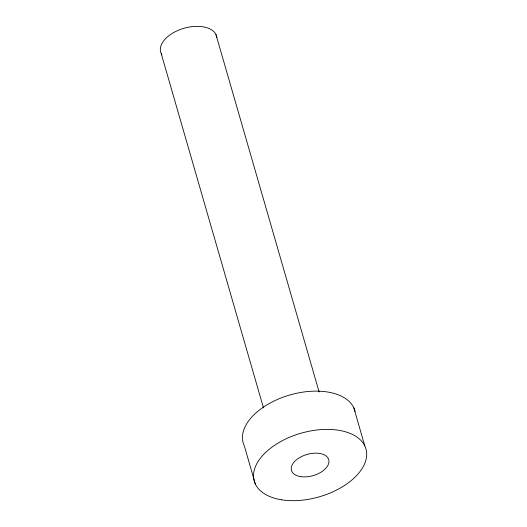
<?xml version="1.0" encoding="UTF-8"?>
<svg xmlns="http://www.w3.org/2000/svg" width="527" height="527" viewBox="0 0 527 527"><rect width="100%" height="100%" fill="white"/><g stroke="black" fill="none" stroke-linecap="round" stroke-linejoin="round"><path stroke-width="0.79" d="M353.808 407.786L364.849 446.046M215.991 34.663L319.125 391.983M161.236 53.655L263.454 407.806M255.332 484.017L244.291 445.756A58.128 33.089 -16.1 0 1 288.032 395.527A58.128 33.089 -16.1 0 1 355.119 411.495M161.96 54.927A29.064 16.548 -16.1 0 1 182.671 28.675A29.064 16.548 -16.1 0 1 216.821 37.43M281.477 499.787A58.128 33.089 -16.1 0 0 366.687 454.498A58.128 33.089 -16.1 0 0 282.11 440.809A58.128 33.089 -16.1 0 0 281.477 499.787M300.555 476.619A19.374 11.027 -16.1 0 0 328.953 461.52A19.374 11.027 -16.1 0 0 300.765 456.955A19.374 11.027 -16.1 0 0 300.555 476.619"/></g></svg>
